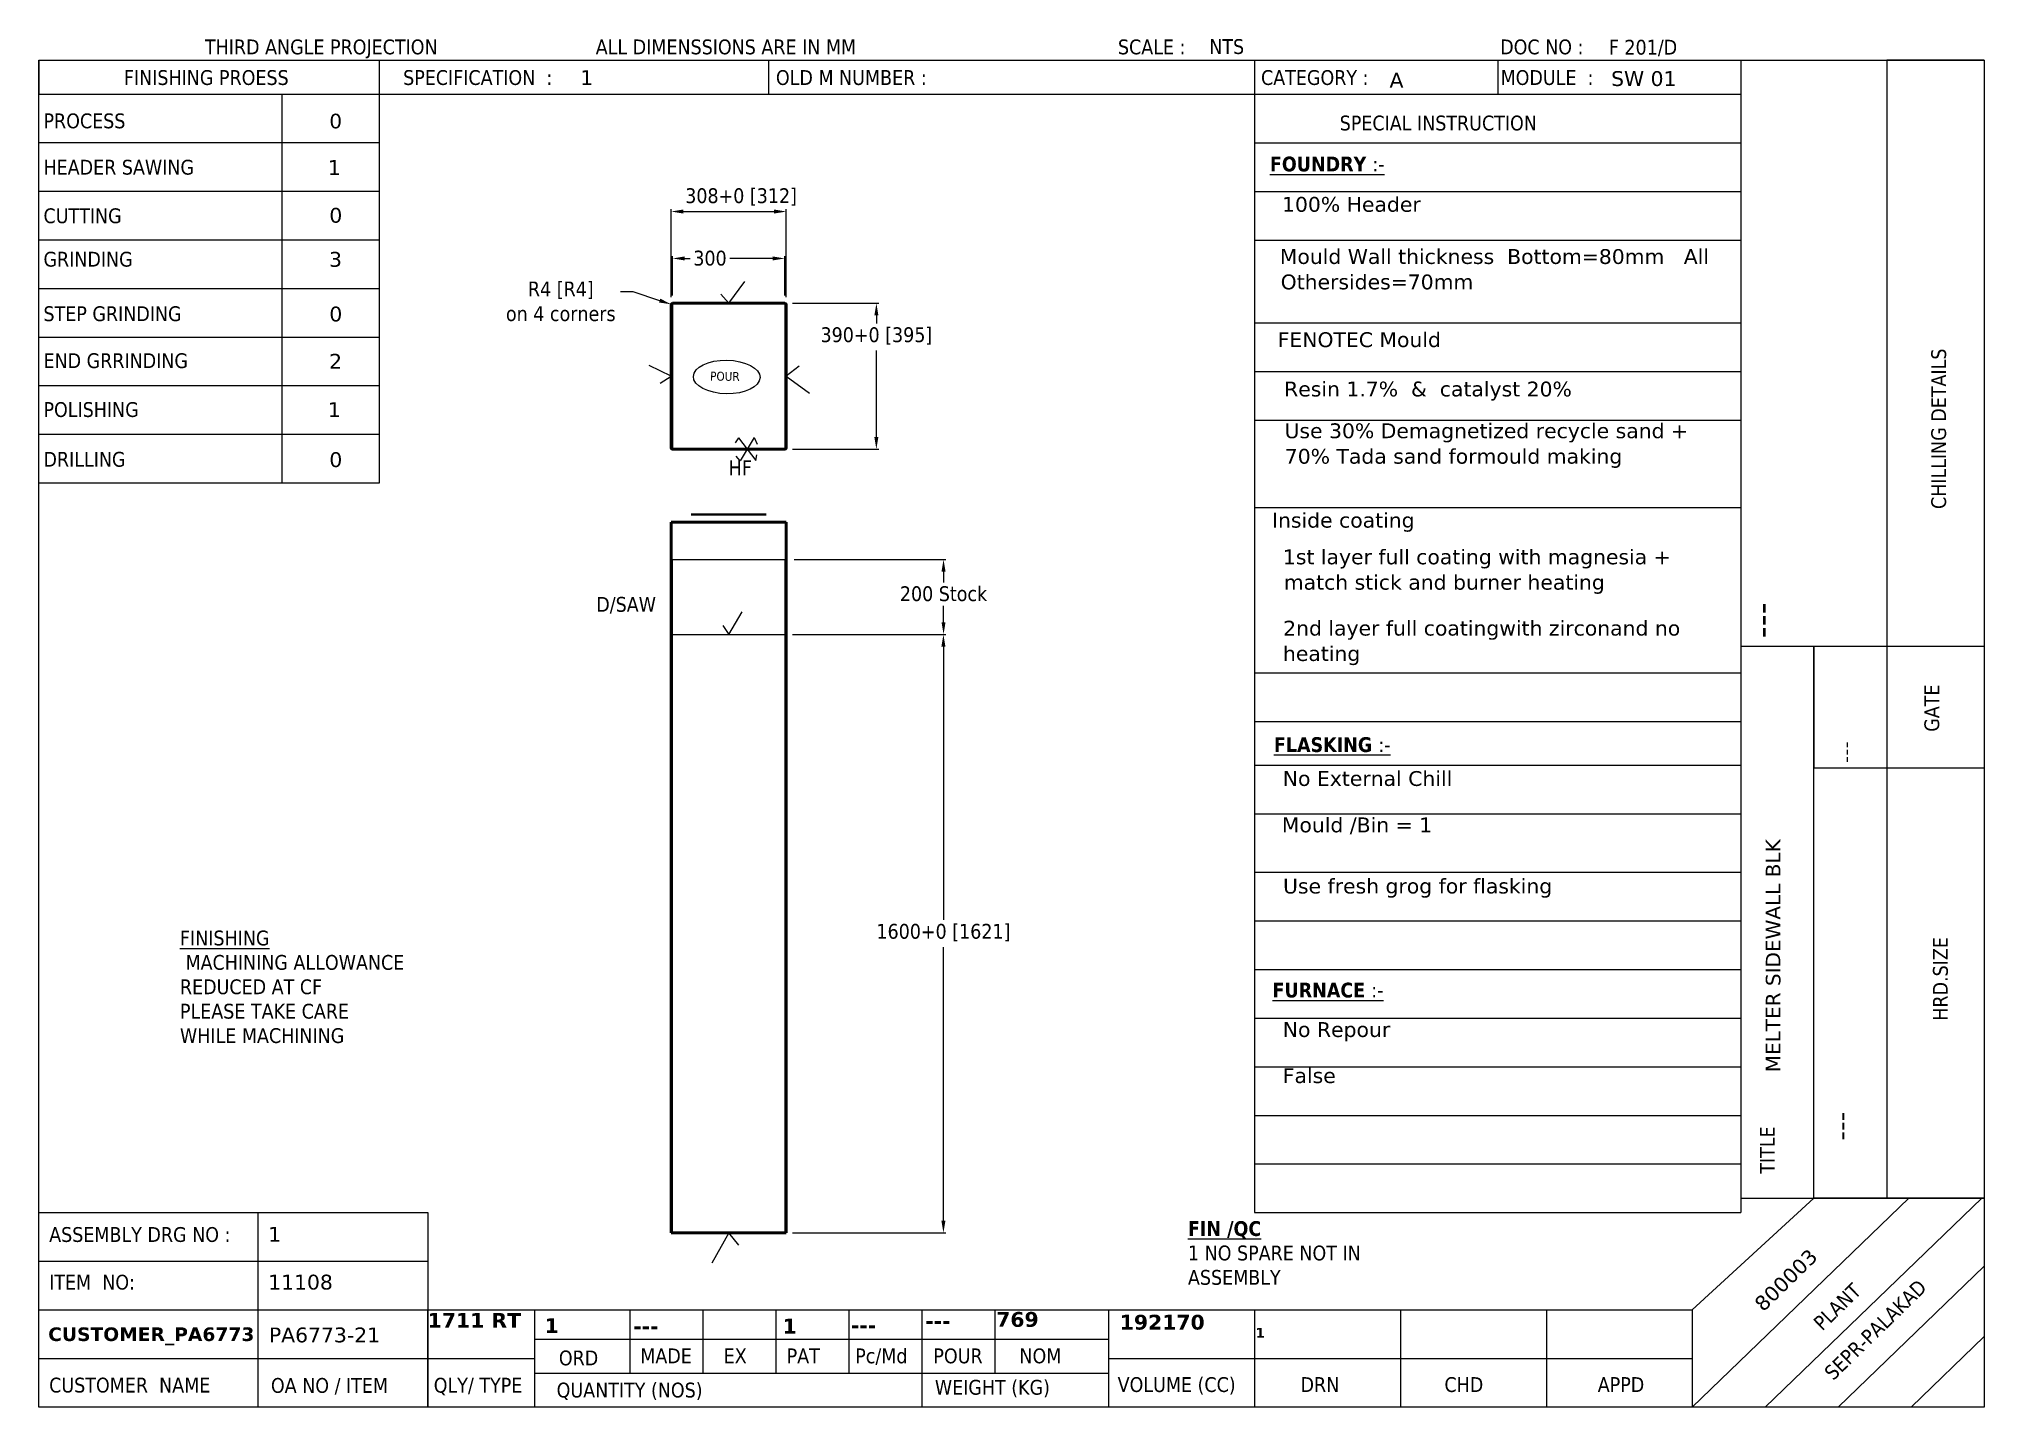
# Model space of a CAD drawing. Header units: millimetres. Extents: x 130 to 5330, y 130 to 3788.
import ezdxf
from ezdxf.enums import TextEntityAlignment as Align

# ---------------------------------------------------------------- set-up
doc = ezdxf.new("R2010")
doc.units = ezdxf.units.MM
doc.header["$LTSCALE"] = 13
doc.layers.add('Dimension (ANSI)', color=7, linetype='Continuous', lineweight=15, true_color=0x008000)
doc.layers.add('Title (ANSI)', color=7, linetype='Continuous', lineweight=20, true_color=0x804040)
for name, color, linetype, lineweight in [('Sketch Geometry (ANSI)', 7, 'Continuous', 18), ('Symbol (ANSI)', 7, 'Continuous', 25), ('Visible (ANSI)', 7, 'Continuous', 50), ('Visible Narrow (ANSI)', 7, 'Continuous', 35)]:
    doc.layers.add(name, color=color, linetype=linetype, lineweight=lineweight)
doc.styles.add('Label Text (ANSI)', font='tahoma.ttf')
doc.styles.add('Note Text (ANSI)', font='tahoma.ttf')
doc.styles.add('Text Style54', font='verdana.ttf')
doc.styles.add('Text Style55', font='verdana.ttf')
doc.styles.add('Text Style56', font='verdana.ttf')
doc.styles.add('Text Style73', font='Cambria.ttf')
doc.styles.add('Text Style76', font='verdanab.ttf')
doc.styles.add('Text Style78', font='verdanab.ttf')
doc.styles.add('Text Style79', font='verdanab.ttf')
doc.styles.add('Text Style80', font='verdanab.ttf')
doc.styles.add('Text Style81', font='verdana.ttf')
doc.dimstyles.new('Default - mm (ANSI)', dxfattribs={"dimscale": 13, "dimtxt": 3.05, "dimasz": 2.5, "dimexe": 0.5, "dimexo": 1.6002, "dimgap": 0.8, "dimtad": 0, "dimtih": 1, "dimtoh": 1, "dimrnd": 1e-08, "dimzin": 4, "dimdsep": 46, "dimtxsty": 'Label Text (ANSI)', "dimcen": 0.09, "dimdle": 10, "dimclrd": 256, "dimclre": 256, "dimclrt": 256, "dimadec": 1, "dimazin": 1, "dimtfac": 0.999344, "dimtofl": 0, "dimtmove": 0, "dimatfit": 3, "dimfxl": 1, "dimtolj": 1, "dimtzin": 4, "dimlwd": -1, "dimlwe": -1, "dimarcsym": 0})
doc.dimstyles.new('Default - mm (ANSI)-01', dxfattribs={"dimscale": 13, "dimtxt": 3.05, "dimasz": 2.5, "dimexe": 0.5, "dimexo": 1.6002, "dimgap": 0.8, "dimtad": 0, "dimtih": 1, "dimtoh": 1, "dimrnd": 1e-08, "dimzin": 4, "dimdsep": 46, "dimtxsty": 'Label Text (ANSI)', "dimcen": 0.09, "dimdle": 10, "dimclrd": 256, "dimclre": 256, "dimclrt": 256, "dimadec": 1, "dimazin": 1, "dimtfac": 0.999344, "dimtofl": 0, "dimtmove": 0, "dimatfit": 3, "dimfxl": 1, "dimtolj": 1, "dimtzin": 4, "dimlwd": -1, "dimlwe": -1, "dimarcsym": 0})
doc.dimstyles.new('Default - mm (ANSI)-02', dxfattribs={"dimscale": 13, "dimtxt": 3.05, "dimasz": 2.5, "dimexe": 0.5, "dimexo": 1.6002, "dimgap": 0.8, "dimtad": 1, "dimtih": 1, "dimtoh": 1, "dimdec": 1, "dimrnd": 1e-08, "dimdsep": 46, "dimtxsty": 'Label Text (ANSI)', "dimcen": 0.09, "dimdle": 10, "dimclrd": 256, "dimclre": 256, "dimclrt": 256, "dimadec": 1, "dimazin": 2, "dimtfac": 0.999344, "dimtofl": 0, "dimtmove": 0, "dimatfit": 3, "dimfxl": 1, "dimtolj": 1, "dimtzin": 4, "dimlwd": -1, "dimlwe": -1, "dimarcsym": 0})

# ---------------------------------------------------------------- blocks, each defined once
blk = doc.blocks.new('Title Blocks SEPR')
at = {"layer": 'Title (ANSI)'}
for p, q in [((10, 287), (410, 287)), ((10, 10), (10, 287)), ((10, 287), (10, 280)), ((10, 287), (80, 287)), ((80, 287), (80, 200)), ((160, 287), (160, 280)), ((260, 287), (260, 280)), ((310, 287), (310, 280)), ((360, 287), (360, 280)), ((410, 287), (390, 287)), ((390, 287), (390, 166.5)), ((410, 287), (410, 10)), ((10, 280), (360, 280)), ((60, 200), (60, 280)), ((260, 280), (260, 210)), ((360, 280), (360, 53)), ((80, 270), (10, 270)), ((260, 270), (360, 270)), ((260, 260), (360, 260)), ((80, 260), (10, 260)), ((80, 250), (10, 250)), ((260, 250), (360, 250)), ((80, 240), (10, 240)), ((260, 233), (360, 233)), ((80, 230), (10, 230)), ((260, 223), (360, 223)), ((80, 220), (10, 220)), ((260, 213), (360, 213)), ((80, 210), (10, 210)), ((260, 210), (260, 50)), ((80, 200), (10, 200)), ((80, 200), (60, 200)), ((260, 195), (360, 195)), ((360, 166.5), (410, 166.5)), ((375, 53), (375, 166.5)), ((375, 166.5), (375, 141.5)), ((390, 166.5), (390, 53)), ((260, 161), (360, 161)), ((260, 151), (360, 151)), ((260, 142), (360, 142)), ((375, 141.5), (410, 141.5)), ((260, 132), (360, 132)), ((260, 120), (360, 120)), ((260, 110), (360, 110)), ((260, 100), (360, 100)), ((260, 90), (360, 90)), ((260, 80), (360, 80)), ((260, 70), (360, 70)), ((260, 60), (360, 60)), ((394.53, 53), (350, 10)), ((350, 30), (375, 53)), ((360, 53), (410, 53)), ((360, 53), (360, 50)), ((365, 10), (409.53, 53)), ((390, 53), (375, 53)), ((410, 53), (390, 53)), ((10, 10), (10, 50)), ((10, 50), (90, 50)), ((10, 50), (55, 50)), ((55, 50), (55, 10)), ((90, 50), (90, 10)), ((260, 50), (360, 50)), ((10, 40), (90, 40)), ((380, 10), (410, 38.97)), ((10, 30), (90, 30)), ((90, 10), (90, 30)), ((90, 30), (350, 30)), ((112, 10), (112, 30)), ((112, 30), (131.55, 30)), ((131.55, 30), (131.55, 17)), ((146.55, 30), (146.55, 17)), ((161.55, 30), (161.55, 17)), ((176.55, 30), (176.55, 17)), ((191.55, 30), (191.55, 17)), ((206.55, 30), (206.55, 17)), ((230, 10), (230, 30)), ((260, 30), (260, 10)), ((290, 30), (290, 10)), ((320, 30), (320, 10)), ((350, 30), (350, 10)), ((112, 10), (112, 24)), ((112, 24), (230, 24)), ((410, 24.49), (395, 10)), ((10, 20), (90, 20)), ((90, 20), (112, 20)), ((230, 20), (350, 20)), ((112, 10), (112, 17)), ((112, 17), (230, 17)), ((191.55, 17), (191.55, 10)), ((410, 10), (10, 10)), ((350, 10), (230, 10))]:
    blk.add_line(p, q, dxfattribs=at)
at = {"layer": 'Title (ANSI)', "attachment_point": 1, "style": 'Note Text (ANSI)'}
for s, insert, char_height, width in [('\\fTahoma|b0|i0;THIRD ANGLE PROJECTION', (44.14, 291.26), 3.048, 109.2999), ('\\fTahoma|b0|i0;ALL DIMENSSIONS ARE IN MM', (124.5, 291.26), 3.048, 109.2999), ('\\fTahoma|b0|i0;SCALE :', (231.89, 291.26), 3.048, 109.2999), ('\\fTahoma|b0|i0;DOC NO : ', (310.49, 291.26), 3.048, 70.8451), ('\\fTahoma|b0|i0;FINISHING PROESS', (27.48, 284.96), 3.048, 109.2999), ('\\fTahoma|b0|i0;SPECIFICATION  :', (84.9, 284.96), 3.048, 72.8455), ('\\fTahoma|b0|i0;OLD M NUMBER :', (161.56, 284.96), 3.048, 72.8455), ('\\fTahoma|b0|i0;CATEGORY :', (261.31, 284.96), 3.048, 72.8455), ('\\fTahoma|b0|i0;MODULE  :', (310.57, 284.96), 3.048, 72.8455), ('\\fTahoma|b0|i0;PROCESS', (10.94, 276.05), 3.048, 109.2999), ('\\fTahoma|b0|i0;SPECIAL INSTRUCTION', (277.49, 275.61), 3.048, 72.8455), ('\\fTahoma|b0|i0;HEADER SAWING', (10.94, 266.52), 3.048, 109.2999), ('\\fTahoma|b1|i0;\\H3.0500;\\LFOUNDRY \\l\\fTahoma|b0|i0;\\H3.0500;\\L:-', (263.14, 267.18), 3.05, 72.8455), ('\\fTahoma|b0|i0;END GRRINDING', (10.94, 226.73), 3.048, 109.2999), ('\\fTahoma|b0|i0;POLISHING', (10.94, 216.68), 3.048, 109.2999), ('\\fTahoma|b1|i0;\\H3.0500;\\LFLASKING \\l\\fTahoma|b0|i0;\\H3.0500;\\L:-', (263.96, 147.77), 3.05, 72.8455), ('\\fTahoma|b1|i0;\\H3.0500;\\LFURNACE \\l\\fTahoma|b0|i0;\\H3.0500;\\L:-', (263.68, 97.29), 3.05, 72.8455), ('\\fTahoma|b0|i0;ITEM  NO:', (12.11, 37.22), 3.048, 109.2999), ('\\fTahoma|b0|i0;ORD', (116.92, 21.64), 3.048, 13.75), ('\\fTahoma|b0|i0;MADE', (133.66, 22.06), 3.048, 13.75), ('\\fTahoma|b0|i0;EX', (150.81, 22.06), 3.048, 13.75), ('\\fTahoma|b0|i0;PAT', (163.76, 22.06), 3.048, 13.75), ('\\fTahoma|b0|i0;Pc/Md', (177.86, 22.06), 3.048, 13.75), ('\\fTahoma|b0|i0;POUR', (193.93, 22.06), 3.048, 13.75), ('\\fTahoma|b0|i0;NOM', (211.63, 22.06), 3.048, 13.75), ('\\fTahoma|b0|i0;QLY/ TYPE', (91.19, 16.03), 3.048, 21.4126), ('\\fTahoma|b0|i0;VOLUME (CC)', (231.82, 16.16), 3.048, 25.6121), ('\\fTahoma|b0|i0;DRN', (269.44, 16.16), 3.048, 19.1316), ('\\fTahoma|b0|i0;CHD', (299.03, 16.16), 3.048, 19.1316), ('\\fTahoma|b0|i0;APPD', (330.55, 16.16), 3.048, 19.1316), ('\\fTahoma|b0|i0;WEIGHT (KG)', (194.24, 15.6), 3.048, 109.2999)]:
    blk.add_mtext(s, dxfattribs=dict(at, insert=insert, char_height=char_height, width=width))
at = {"layer": 'Title (ANSI)', "char_height": 3.048, "attachment_point": 1, "style": 'Note Text (ANSI)'}
for s, insert in [('\\fTahoma|b0|i0;NTS', (250.67, 291.33)), ('\\fTahoma|b0|i0;F 201/D', (332.83, 291.2))]:
    blk.add_mtext(s, dxfattribs=dict(at, insert=insert))
at = {"layer": 'Title (ANSI)', "char_height": 3.048, "width": 109.2999, "attachment_point": 1, "line_spacing_factor": 1.968504, "style": 'Note Text (ANSI)'}
for s, insert in [('\\fTahoma|b0|i0;CUTTING\\P', (10.94, 256.53)), ('\\fTahoma|b0|i0;GRINDING\\P', (10.94, 247.6)), ('\\fTahoma|b0|i0;STEP GRINDING\\P', (10.94, 236.39)), ('\\fTahoma|b0|i0;DRILLING\\P', (10.94, 206.45)), ('\\fTahoma|b0|i0;ASSEMBLY DRG NO :\\P', (12.11, 47.02)), ('\\fTahoma|b0|i0;CUSTOMER  NAME\\P', (12.11, 16.05)), ('\\fTahoma|b0|i0;OA NO / ITEM\\P', (57.71, 15.98)), ('\\fTahoma|b0|i0;QUANTITY (NOS)\\P', (116.46, 15.03))]:
    blk.add_mtext(s, dxfattribs=dict(at, insert=insert))
at = {"layer": 'Title (ANSI)', "char_height": 3.048, "attachment_point": 1, "style": 'Note Text (ANSI)'}
for s, insert, rotation in [('\\fTahoma|b0|i0;CHILLING DETAILS   ', (399.13, 194.69), 90), ('\\fTahoma|b0|i0;GATE', (397.72, 148.89), 90), ('\\fTahoma|b0|i0;HRD.SIZE', (399.49, 89.46), 90), ('\\fTahoma|b0|i0;TITLE', (363.89, 58), 90), ('\\fTahoma|b0|i0;PLANT', (374.6, 27.71), 44.3), ('\\fTahoma|b0|i0;SEPR-PALAKAD', (376.84, 17.51), 44.3)]:
    blk.add_mtext(s, dxfattribs=dict(at, insert=insert, rotation=rotation))
at = {"layer": 'Title (ANSI)', "color": 96, "true_color": 0x008000}
for tag, p, height, style in [('Specification_001', (121.33, 281.9), 3.05, 'Text Style54'), ('Category_001', (287.74, 281.38), 3.05, 'Text Style54'), ('Module_001', (333.3, 281.7), 3.05, 'Text Style54'), ('Process_001', (69.72, 272.99), 3, 'Text Style55'), ('Header_Sawing_001', (69.43, 263.42), 3.05, 'Text Style54'), ('Cutting_001', (69.72, 253.58), 3.05, 'Text Style54'), ('Foundry_Instruction_1_001', (265.63, 255.83), 3.05, 'Text Style54'), ('Foundry_Instruction_2_001', (265.18, 245.1), 3.05, 'Text Style54'), ('Grinding_001', (69.66, 244.52), 3.05, 'Text Style54'), ('Foundry_Instruction_2_002', (265.35, 239.88), 3.05, 'Text Style54'), ('Step_Grinding_001', (69.72, 233.28), 3.05, 'Text Style54'), ('Foundry_Instruction_3_001', (264.74, 228), 3.05, 'Text Style54'), ('End_Grinding_001', (69.67, 223.56), 3.05, 'Text Style54'), ('Foundry_Instruction_4_001', (266.06, 217.85), 3.05, 'Text Style54'), ('Polishing_001', (69.43, 213.61), 3.05, 'Text Style54'), ('Foundry_Instruction_5_001', (266.15, 209.26), 3.05, 'Text Style54'), ('Drilling_001', (69.72, 203.33), 3.05, 'Text Style54'), ('Foundry_Instruction_5_002', (266.2, 204.02), 3.05, 'Text Style54'), ('Foundry_Instruction_6_001', (263.57, 190.87), 3.05, 'Text Style54'), ('Inside_coating_1_001', (265.81, 183.33), 3.05, 'Text Style54'), ('Inside_coating_1_002', (266, 178.11), 3.05, 'Text Style54'), ('Inside_coating_2_001', (265.87, 168.67), 3.05, 'Text Style54'), ('Inside_coating_2_002', (265.82, 163.45), 3.05, 'Text Style54'), ('Flasking_Instruction_1_001', (265.79, 137.75), 3.05, 'Text Style54'), ('Flasking_Instruction_2_001', (265.6, 128.21), 3.05, 'Text Style54'), ('Flasking_Instruction_3_001', (265.84, 115.63), 3.05, 'Text Style54'), ('Furnace_Instruction_1_001', (265.79, 86.12), 3.05, 'Text Style54'), ('Furnace_Instruction_2_001', (265.79, 76.64), 3.05, 'Text Style54'), ('Assembly_Drawing_Number_001', (57.14, 44.02), 3.05, 'Text Style54'), ('Item_Number_001', (57.14, 34.18), 3.05, 'Text Style54'), ('Quality_001', (89.95, 26.31), 3.05, 'Text Style76'), ('Order_Quantity_001', (113.99, 25.22), 3.05, 'Text Style76'), ('Made_Quantity_001', (132.22, 25.08), 3.05, 'Text Style76'), ('PAT_Quantity_001', (162.94, 25.13), 3.05, 'Text Style76'), ('PiecePerMould_001', (176.97, 25.29), 3.05, 'Text Style76'), ('PourWeight_MRN_001', (192.25, 26.19), 3.05, 'Text Style76'), ('NominalWeight_001', (206.85, 26.51), 3.05, 'Text Style76'), ('volume_001', (232.26, 25.94), 3.05, 'Text Style76'), ('Customer_Name_001', (11.91, 23.59), 2.8, 'Text Style80'), ('OA_Number_001', (57.3, 23.32), 3.05, 'Text Style54'), ('NameofDrawnPerson_001', (260.2, 24.3), 2, 'Text Style78')]:
    blk.add_attdef(tag, p, '', height=height, dxfattribs=dict(at, style=style))
for tag, height, style, p in [('Old_M_Number', 3.05, 'Text Style76', (199.38, 284.86)), ('Foundry_Instruction_7', 3.05, 'Text Style54', (266.2, 160.41)), ('Flasking_Instruction_4', 3.05, 'Text Style54', (266.2, 109.38)), ('Furnace_Instruction_3', 3.05, 'Text Style54', (266.2, 67.38)), ('Furnace_Instruction_4', 3.05, 'Text Style54', (266.2, 56.64)), ('Excess', 3.05, 'Text Style76', (147.54, 28.2)), ('NameofCheckedPerson', 1.98, 'Text Style79', (290.23, 26.31)), ('NameofAPPDPerson', 1.98, 'Text Style79', (321.46, 26.31))]:
    blk.add_attdef(tag, text='', height=height, dxfattribs=dict(at, style=style)).set_placement(p, align=Align.TOP_LEFT)
for tag, p, height, rotation, style in [('ChillingDetails_001', (366.67, 168.1), 5, 90, 'Text Style56'), ('GateSize_001', (383.05, 142.42), 3.05, 90, 'Text Style73'), ('Title_Description_001', (368.11, 78.86), 3, 90, 'Text Style55'), ('HeaderSize_001', (382.55, 64.83), 4, 90, 'Text Style81'), ('Critical_C_M_Number_001', (364.59, 29.47), 3.05, 44.4, 'Text Style54')]:
    blk.add_attdef(tag, p, '', height=height, rotation=rotation, dxfattribs=dict(at, style=style))
blk = doc.blocks.new('*D8')
at = {"layer": 'Defpoints', "color": 0, "transparency": 16777216}
for p in [(2124, 3081), (2368.8, 3081), (2124, 2691)]:
    blk.add_point(p, dxfattribs=at)
at = {"layer": 'Dimension (ANSI)', "transparency": 16777216}
for p, q in [((2144.8, 3081), (2375.3, 3081)), ((2368.8, 3048.5), (2368.8, 3027.3)), ((2368.8, 2723.5), (2368.8, 2954.7)), ((2144.8, 2691), (2375.3, 2691))]:
    blk.add_line(p, q, dxfattribs=at)
for points in [[(2363.4, 3048.5), (2374.2, 3048.5), (2368.8, 3081)], [(2363.4, 2723.5), (2374.2, 2723.5), (2368.8, 2691)]]:
    blk.add_solid(points, dxfattribs=at)
at = {"layer": 'Dimension (ANSI)', "color": 96, "true_color": 0x008000, "transparency": 16777216, "insert": (2368.8, 3016.9), "char_height": 39.65, "attachment_point": 2, "style": 'Label Text (ANSI)'}
blk.add_mtext('\\A1;\\fTahoma|b0|i0;\\H39.6240;390+0 [395]', dxfattribs=at)
blk = doc.blocks.new('*D9')
at = {"layer": 'Defpoints', "color": 0, "transparency": 16777216}
for p in [(2128, 3326.4), (1820, 3077), (2128, 3077)]:
    blk.add_point(p, dxfattribs=at)
at = {"layer": 'Dimension (ANSI)', "transparency": 16777216}
for p, q in [((1820, 3097.8), (1820, 3332.9)), ((2128, 3097.8), (2128, 3332.9)), ((1852.5, 3326.4), (2095.5, 3326.4))]:
    blk.add_line(p, q, dxfattribs=at)
for points in [[(1852.5, 3331.8), (1852.5, 3321), (1820, 3326.4)], [(2095.5, 3331.8), (2095.5, 3321), (2128, 3326.4)]]:
    blk.add_solid(points, dxfattribs=at)
at = {"layer": 'Dimension (ANSI)', "color": 96, "true_color": 0x008000, "transparency": 16777216, "insert": (2007.1, 3388.6), "char_height": 39.65, "attachment_point": 2, "style": 'Label Text (ANSI)'}
blk.add_mtext('\\A1;\\fTahoma|b0|i0;\\H39.6240;308+0 [312]', dxfattribs=at)
blk = doc.blocks.new('*D10')
at = {"layer": 'Defpoints', "color": 0, "transparency": 16777216}
for p in [(1824, 3201), (1824, 3081), (2124, 3081)]:
    blk.add_point(p, dxfattribs=at)
at = {"layer": 'Dimension (ANSI)', "transparency": 16777216}
for p, q in [((1824, 3101.8), (1824, 3207.5)), ((1856.5, 3201), (1871.3, 3201)), ((2091.5, 3201), (1976.7, 3201)), ((2124, 3101.8), (2124, 3207.5))]:
    blk.add_line(p, q, dxfattribs=at)
for points in [[(1856.5, 3206.4), (1856.5, 3195.6), (1824, 3201)], [(2091.5, 3206.4), (2091.5, 3195.6), (2124, 3201)]]:
    blk.add_solid(points, dxfattribs=at)
at = {"layer": 'Dimension (ANSI)', "color": 96, "true_color": 0x008000, "transparency": 16777216, "insert": (1924, 3221.7), "char_height": 39.65, "attachment_point": 2, "style": 'Label Text (ANSI)'}
blk.add_mtext('\\A1;300', dxfattribs=at)
blk = doc.blocks.new('*D11')
at = {"layer": 'Defpoints', "color": 0, "transparency": 16777216}
for p in [(2128, 2396), (2548.3, 2396), (2124, 2196)]:
    blk.add_point(p, dxfattribs=at)
at = {"layer": 'Dimension (ANSI)', "transparency": 16777216}
for p, q in [((2148.8, 2396), (2554.8, 2396)), ((2548.3, 2363.5), (2548.3, 2334.9)), ((2548.3, 2228.5), (2548.3, 2271.9)), ((2144.8, 2196), (2554.8, 2196))]:
    blk.add_line(p, q, dxfattribs=at)
for points in [[(2542.9, 2363.5), (2553.7, 2363.5), (2548.3, 2396)], [(2542.9, 2228.5), (2553.7, 2228.5), (2548.3, 2196)]]:
    blk.add_solid(points, dxfattribs=at)
at = {"layer": 'Dimension (ANSI)', "color": 96, "true_color": 0x008000, "transparency": 16777216, "insert": (2548.3, 2324.5), "char_height": 39.65, "attachment_point": 2, "style": 'Label Text (ANSI)'}
blk.add_mtext('\\A1;\\fTahoma|b0|i0;\\H39.6240;200 Stock', dxfattribs=at)
blk = doc.blocks.new('P')
at = {"layer": 'Sketch Geometry (ANSI)', "color": 1, "linetype": 'Continuous', "lineweight": 15, "true_color": 0xff0000}
blk.add_ellipse((0, 0), major_axis=(11.42, 0), ratio=0.504462, dxfattribs=at)
at = {"layer": 'Symbol (ANSI)', "insert": (-5.68, 1.75), "char_height": 3.048, "attachment_point": 1, "style": 'Note Text (ANSI)'}
blk.add_mtext('\\fTahoma|b0|i0;POUR', dxfattribs=at)
blk = doc.blocks.new('*D12')
at = {"layer": 'Defpoints', "color": 0, "transparency": 16777216}
for p in [(1820.2, 3078.3), (1824, 3077)]:
    blk.add_point(p, dxfattribs=at)
at = {"layer": 'Dimension (ANSI)', "transparency": 16777216}
for p, q in [((1684.8, 3112.2), (1717.3, 3112.2)), ((1717.3, 3112.2), (1789.3, 3088.4))]:
    blk.add_line(p, q, dxfattribs=at)
blk.add_solid([(1791, 3093.6), (1787.6, 3083.3), (1820.2, 3078.3)], dxfattribs=at)
at = {"layer": 'Dimension (ANSI)', "color": 96, "true_color": 0x008000, "transparency": 16777216, "insert": (1525.1, 3139.3), "char_height": 39.65, "attachment_point": 2, "style": 'Label Text (ANSI)'}
blk.add_mtext('\\A1;\\fTahoma|b0|i0;\\H39.6240;R4 [R4]\\P\\fTahoma|b0|i0;\\H39.6240;on 4 corners', dxfattribs=at)
blk = doc.blocks.new('*D13')
at = {"layer": 'Defpoints', "color": 0, "transparency": 16777216}
for p in [(2128, 2196), (2124, 596), (2548, 596)]:
    blk.add_point(p, dxfattribs=at)
at = {"layer": 'Dimension (ANSI)', "transparency": 16777216}
for p, q in [((2148.8, 2196), (2554.5, 2196)), ((2548, 2163.5), (2548, 1432.3)), ((2548, 628.5), (2548, 1359.7)), ((2144.8, 596), (2554.5, 596))]:
    blk.add_line(p, q, dxfattribs=at)
for points in [[(2542.6, 2163.5), (2553.4, 2163.5), (2548, 2196)], [(2542.6, 628.5), (2553.4, 628.5), (2548, 596)]]:
    blk.add_solid(points, dxfattribs=at)
at = {"layer": 'Dimension (ANSI)', "color": 96, "true_color": 0x008000, "transparency": 16777216, "insert": (2548, 1421.9), "char_height": 39.65, "attachment_point": 2, "style": 'Label Text (ANSI)'}
blk.add_mtext('\\A1;\\fTahoma|b0|i0;\\H39.6240;1600+0 [1621]', dxfattribs=at)

msp = doc.modelspace()

# ---------------------------------------------------------------- linework, layer by layer
at = {"layer": 'Sketch Geometry (ANSI)', "linetype": 'Continuous'}
for p, q in [((1974, 3081), (2017.26, 3139.22)), ((1952.99, 3105.59), (1974, 3081)), ((1820, 2886), (1760.98, 2914.69)), ((2162, 2913), (2128, 2886)), ((1791.17, 2867.54), (1820, 2886)), ((2128, 2886), (2190.44, 2841.04)), ((2000.51, 2721.07), (1991.72, 2708.01)), ((2000.51, 2721.07), (2046.15, 2660.93)), ((2042.29, 2721.95), (2004.37, 2660.05)), ((2042.29, 2721.95), (2049.68, 2704.77)), ((2004.37, 2660.05), (1994.37, 2672.7)), ((2046.15, 2660.93), (2049.39, 2676.23)), ((1974, 2196), (2010.05, 2255.95)), ((1958.02, 2220.03), (1974, 2196)), ((1974, 596), (1928.66, 514.84)), ((2001.18, 563.01), (1974, 596))]:
    msp.add_line(p, q, dxfattribs=at)
at = {"layer": 'Sketch Geometry (ANSI)'}
for p, q in [((1824, 3081), (1824, 2691)), ((2124, 3081), (2124, 2691))]:
    msp.add_line(p, q, dxfattribs=at)
at = {"layer": 'Sketch Geometry (ANSI)', "color": 1, "linetype": 'Continuous', "lineweight": 40, "true_color": 0xff0000}
msp.add_line((1873.9, 2516), (2074.1, 2516), dxfattribs=at)
at = {"layer": 'Visible (ANSI)'}
for p, q in [((1820, 3077), (1820, 2695)), ((2124, 3081), (1824, 3081)), ((2128, 2695), (2128, 3077)), ((1824, 2691), (2124, 2691)), ((1820, 2496), (1824, 2496)), ((1820, 2496), (1820, 2396)), ((1824, 2496), (2124, 2496)), ((2124, 2496), (2128, 2496)), ((2128, 2396), (2128, 2496)), ((1820, 2396), (1824, 2396)), ((1820, 2396), (1820, 2196)), ((1824, 2396), (1820, 2396)), ((2124, 2396), (2128, 2396)), ((2128, 2396), (2124, 2396)), ((2128, 2196), (2128, 2396)), ((1820, 2196), (1824, 2196)), ((1820, 2196), (1820, 596)), ((1824, 2196), (1820, 2196)), ((2124, 2196), (2128, 2196)), ((2128, 2196), (2124, 2196)), ((2128, 596), (2128, 2196)), ((1824, 596), (1820, 596)), ((2124, 596), (1824, 596)), ((2128, 596), (2124, 596))]:
    msp.add_line(p, q, dxfattribs=at)
at = {"layer": 'Visible (ANSI)', "color": 4, "linetype": 'Continuous', "lineweight": 13, "true_color": 0x00ffff}
for p, q in [((1824, 2396), (2124, 2396)), ((1824, 2196), (2124, 2196))]:
    msp.add_line(p, q, dxfattribs=at)
at = {"layer": 'Visible (ANSI)'}
for centre, start, end in [((1824, 3077), 90, 180), ((2124, 3077), 0, 90), ((1824, 2695), 180, 270), ((2124, 2695), 270, 0)]:
    msp.add_arc(centre, 4, start, end, dxfattribs=at)
at = {"layer": 'Visible Narrow (ANSI)', "color": 9, "linetype": 'Continuous', "lineweight": 5, "true_color": 0xc0c0c0}
for p, q in [((1824, 2196), (1824, 2396)), ((2124, 2396), (2124, 2196)), ((1824, 596), (1824, 2196)), ((2124, 2196), (2124, 596))]:
    msp.add_line(p, q, dxfattribs=at)

# ---------------------------------------------------------------- block references
at = {"xscale": 13, "yscale": 13, "zscale": 13}
msp.add_blockref('Title Blocks SEPR', (0, 0), dxfattribs=at).add_auto_attribs({'Assembly_Drawing_Number_001': '1', 'Item_Number_001': '11108', 'Customer_Name_001': 'CUSTOMER_PA6773', 'OA_Number_001': 'PA6773-21', 'Quality_001': '1711 RT', 'Order_Quantity_001': '1', 'Made_Quantity_001': '---', 'PAT_Quantity_001': '1', 'PiecePerMould_001': '---', 'PourWeight_MRN_001': '---', 'NominalWeight_001': '769', 'volume_001': '192170', 'NameofDrawnPerson_001': '1', 'Process_001': '0', 'Header_Sawing_001': '1', 'Cutting_001': '0', 'Grinding_001': '3', 'Step_Grinding_001': '0', 'End_Grinding_001': '2', 'Polishing_001': '1', 'Drilling_001': '0', 'Specification_001': '1', 'Module_001': 'SW 01', 'Category_001': 'A', 'ChillingDetails_001': '---', 'HeaderSize_001': '---', 'Title_Description_001': 'MELTER SIDEWALL BLK', 'GateSize_001': '---', 'Foundry_Instruction_1_001': '100%%% Header', 'Foundry_Instruction_3_001': 'FENOTEC Mould', 'Foundry_Instruction_2_001': 'Mould Wall thickness  Bottom=80mm   All', 'Foundry_Instruction_4_001': 'Resin 1.7%%%  &  catalyst 20%%%', 'Foundry_Instruction_5_001': 'Use 30%%% Demagnetized recycle sand +', 'Flasking_Instruction_1_001': 'No External Chill', 'Flasking_Instruction_2_001': 'Mould /Bin = 1', 'Flasking_Instruction_3_001': 'Use fresh grog for flasking', 'Furnace_Instruction_1_001': 'No Repour', 'Furnace_Instruction_2_001': 'False', 'Critical_C_M_Number_001': '800003', 'Foundry_Instruction_6_001': 'Inside coating', 'Inside_coating_1_001': '1st layer full coating with magnesia +', 'Inside_coating_2_001': '2nd layer full coatingwith zirconand no', 'Foundry_Instruction_2_002': 'Othersides=70mm', 'Foundry_Instruction_5_002': '70%%% Tada sand formould making', 'Inside_coating_1_002': 'match stick and burner heating', 'Inside_coating_2_002': 'heating'})
at = {"xscale": 7.799999999999999, "yscale": 7.799999999999999, "zscale": 7.799999999999999, "rotation": 359.1085376014054}
msp.add_blockref('P', (1968.62, 2884.07), dxfattribs=at)

# ---------------------------------------------------------------- texts
at = {"layer": 'Symbol (ANSI)', "color": 96, "true_color": 0x008000, "char_height": 39.624, "attachment_point": 1, "style": 'Note Text (ANSI)'}
for s, insert in [('\\fTahoma|b0|i0;HF', (1974, 2661)), ('\\fTahoma|b0|i0;D/SAW', (1620, 2296))]:
    msp.add_mtext(s, dxfattribs=dict(at, insert=insert))
for s, insert, width, line_spacing_factor in [('{\\H1.00066x;\\LFINISHING\\P\\H0.99934x;\\l MACHINING ALLOWANCE \\PREDUCED AT CF \\PPLEASE TAKE CARE \\PWHILE MACHINING}', (507, 1404), 651.9978, 0.987404), ('{\\fTahoma|b1|i0|c0|p34;\\H1.00066x;\\LFIN /QC\\fTahoma|b0|i0|c0|p34;\\P\\H0.99934x;\\l1 NO SPARE NOT IN \\PASSEMBLY}', (3201.67, 627.13), 510.7129, 0.987442)]:
    msp.add_mtext(s, dxfattribs=dict(at, insert=insert, width=width, line_spacing_factor=line_spacing_factor))

# ---------------------------------------------------------------- dimensions: what is measured, and where the dimension line sits
at = {"layer": 'Dimension (ANSI)'}
for base, p1, p2, angle, text, dimstyle, override, picture, middle in [((2128, 3326.38), (1820, 3077), (2128, 3077), 180, '\\fTahoma|b0|i0;\\H39.6240;<>+0 [312]', 'Default - mm (ANSI)-02', {"dimgap": 0.8, "dimtih": 0, "dimtoh": 0, "dimdec": 1, "dimtol": 0, "dimlim": 0, "dimtp": 0, "dimtm": 0, "dimtdec": 2, "dimatfit": 1}, '*D9', (2007.06, 3326.38)), ((2368.8, 3081), (2124, 2691), (2124, 3081), 90, '\\fTahoma|b0|i0;\\H39.6240;<>+0 [395]', 'Default - mm (ANSI)', {"dimgap": 0.8, "dimdec": 0, "dimtol": 0, "dimlim": 0, "dimtp": 0, "dimtm": 0, "dimtdec": 2, "dimatfit": 1}, '*D8', (2368.8, 2991)), ((2548.28, 2396), (2124, 2196), (2128, 2396), 90, '\\fTahoma|b0|i0;\\H39.6240;<> Stock', 'Default - mm (ANSI)-01', {"dimgap": 0.8, "dimdec": 0, "dimtol": 0, "dimlim": 0, "dimtp": 0, "dimtm": 0, "dimtdec": 2, "dimatfit": 1}, '*D11', (2548.28, 2303.39)), ((2548, 596), (2128, 2196), (2124, 596), 90, '\\fTahoma|b0|i0;\\H39.6240;<>+0 [1621]', 'Default - mm (ANSI)', {"dimgap": 0.8, "dimdec": 0, "dimtol": 0, "dimlim": 0, "dimtp": 0, "dimtm": 0, "dimtdec": 2, "dimatfit": 1}, '*D13', (2548, 1396))]:
    dim = msp.add_linear_dim(base=base, p1=p1, p2=p2, angle=angle, text=text, dimstyle=dimstyle, override=override, dxfattribs=at)
    dim.commit()
    dim.dimension.update_dxf_attribs({"geometry": picture, "text_midpoint": middle, "dimtype": 160})
dim = msp.add_linear_dim(base=(1824, 3201), p1=(2124, 3081), p2=(1824, 3081), angle=180, dimstyle='Default - mm (ANSI)', override={"dimgap": 0.8, "dimtih": 0, "dimtoh": 0, "dimdec": 0, "dimtol": 0, "dimlim": 0, "dimtp": 0, "dimtm": 0, "dimtdec": 2, "dimatfit": 1}, dxfattribs=at)
dim.commit()
dim.dimension.update_dxf_attribs({"geometry": '*D10', "text_midpoint": (1924, 3201), "dimtype": 160})
dim = msp.add_radius_dim(center=(1824, 3077), mpoint=(1820.2, 3078.25), text='\\fTahoma|b0|i0;\\H39.6240;<> [R4]\\P\\fTahoma|b0|i0;\\H39.6240;on 4 corners', dimstyle='Default - mm (ANSI)', override={"dimgap": 0.8, "dimdec": 0, "dimlfac": 1, "dimcen": 0, "dimtol": 0, "dimlim": 0, "dimtp": 0, "dimtm": 0, "dimtdec": 2, "dimtvp": -0.25}, dxfattribs=at)
dim.commit()
dim.dimension.update_dxf_attribs({"geometry": '*D12', "text_midpoint": (1525.05, 3112.24), "dimtype": 164})

doc.saveas('drawing.dxf')
